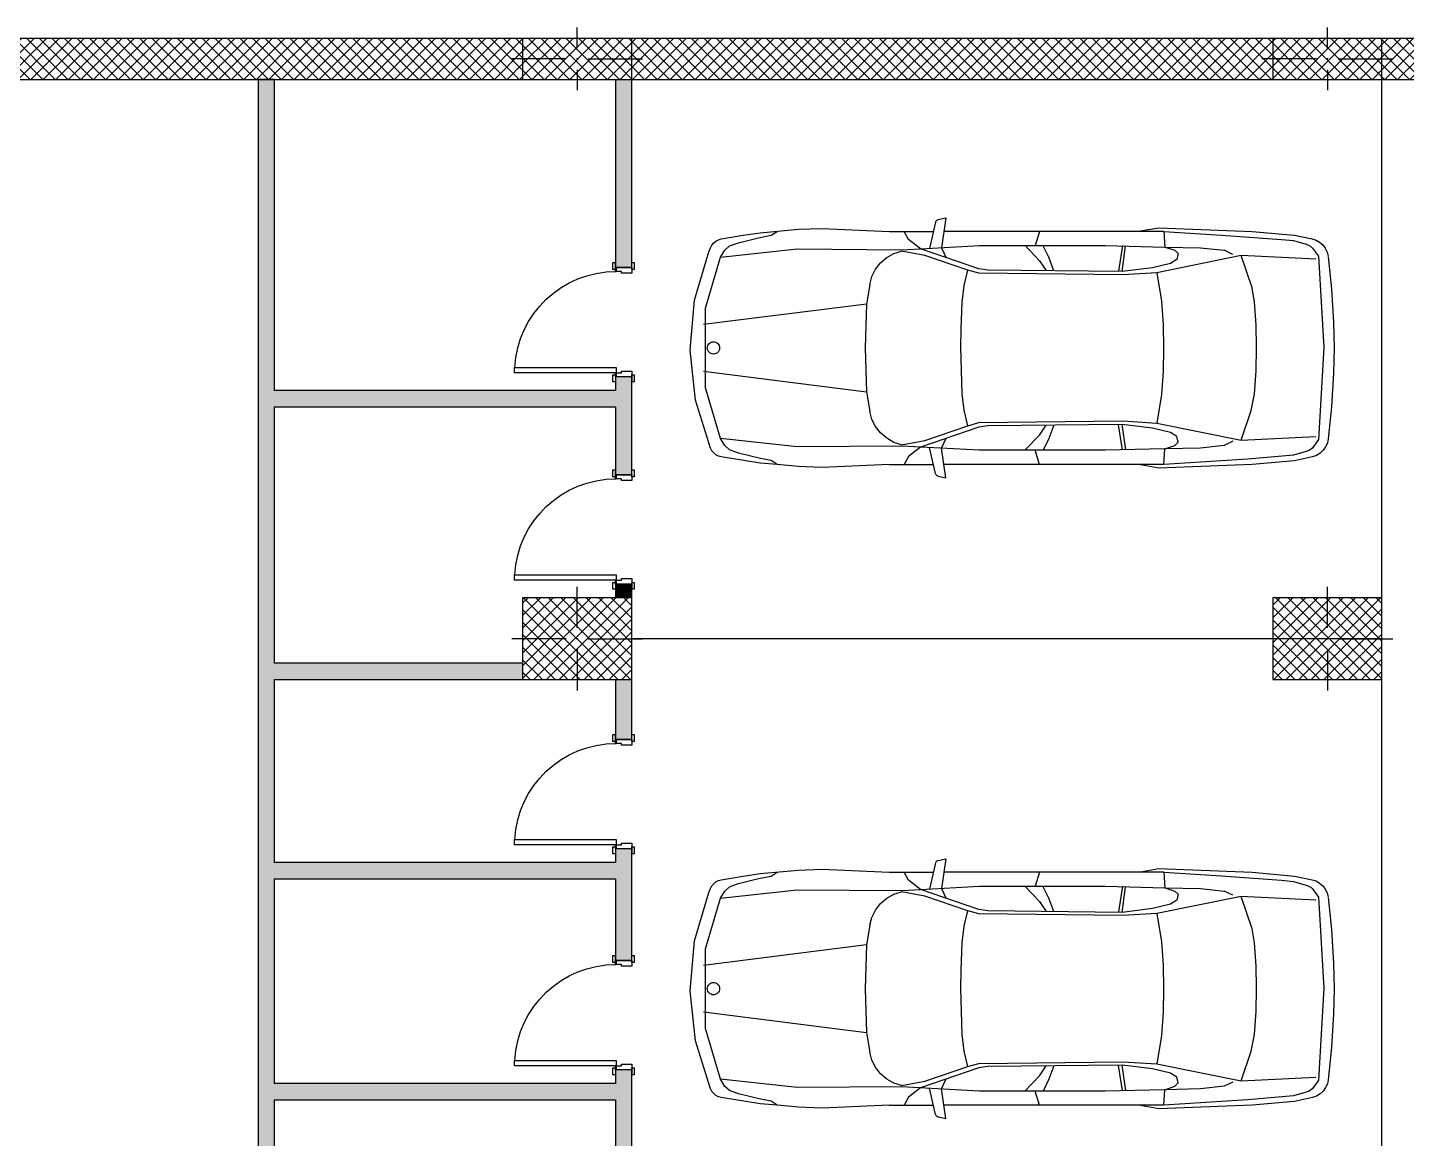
# Model space of a CAD drawing. Extents: x 613552 to 673048, y -929939 to -887889.
# Drawn here: x 641676 to 651785, y -904092 to -895949 of the extents above; entities that cross this region are included whole.
import ezdxf

# ---------------------------------------------------------------- set-up
doc = ezdxf.new("R2010")
doc.units = 0
for name, color, linetype in [('AAA_MOBILJE_PEN_NO__61', 251, 'CONTINUOUS'), ('ARCHICAD_DOORS_PEN_NO__61', 251, 'CONTINUOUS'), ('DRAWING___FIGURE_PEN_NO__9', 132, 'CONTINUOUS'), ('STRUCTURAL_-_BEARING', 7, 'CONTINUOUS'), ('STRUCTURAL_-_BEARING_PEN_0', 14, 'CONTINUOUS'), ('STRUCTURAL_-_BEARING_PEN_1', 251, 'CONTINUOUS'), ('STRUCTURAL_-_BEARING_PEN_2', 8, 'CONTINUOUS'), ('STRUCTURAL_-_BEARING_PEN_N', 7, 'CONTINUOUS')]:
    doc.layers.add(name, color=color, linetype=linetype)

# ---------------------------------------------------------------- blocks, each defined once
blk = doc.blocks.new('*X126')
at = {"layer": 'STRUCTURAL_-_BEARING_PEN_1', "color": 251, "linetype": 'CONTINUOUS'}
for p, q in [((572666, -896185), (572712, -896140)), ((572666, -896277), (572804, -896140)), ((572666, -896369), (572896, -896140)), ((572960, -896440), (572666, -896147)), ((572688, -896440), (572988, -896140)), ((573052, -896440), (572752, -896140)), ((572780, -896440), (573080, -896140)), ((573144, -896440), (572844, -896140)), ((572871, -896440), (573171, -896140)), ((573235, -896440), (572935, -896140)), ((572963, -896440), (573263, -896140)), ((573327, -896440), (573027, -896140)), ((573055, -896440), (573355, -896140)), ((573419, -896440), (573119, -896140)), ((573147, -896440), (573447, -896140)), ((573511, -896440), (573211, -896140)), ((573239, -896440), (573539, -896140)), ((573603, -896440), (573303, -896140)), ((573331, -896440), (573631, -896140)), ((573695, -896440), (573395, -896140)), ((573423, -896440), (573723, -896140)), ((573787, -896440), (573487, -896140)), ((573515, -896440), (573815, -896140)), ((573879, -896440), (573579, -896140)), ((573607, -896440), (573907, -896140)), ((573971, -896440), (573671, -896140)), ((573699, -896440), (573999, -896140)), ((574063, -896440), (573763, -896140)), ((573791, -896440), (574091, -896140)), ((574155, -896440), (573855, -896140)), ((573883, -896440), (574183, -896140)), ((574247, -896440), (573947, -896140)), ((573975, -896440), (574275, -896140)), ((574339, -896440), (574039, -896140)), ((574066, -896440), (574366, -896140)), ((574430, -896440), (574130, -896140)), ((574158, -896440), (574458, -896140)), ((574522, -896440), (574222, -896140)), ((574250, -896440), (574550, -896140)), ((574614, -896440), (574314, -896140)), ((574342, -896440), (574642, -896140)), ((574706, -896440), (574406, -896140)), ((574434, -896440), (574734, -896140)), ((574798, -896440), (574498, -896140)), ((574526, -896440), (574826, -896140)), ((574890, -896440), (574590, -896140)), ((574618, -896440), (574918, -896140)), ((574982, -896440), (574682, -896140)), ((574710, -896440), (575010, -896140)), ((575074, -896440), (574774, -896140)), ((574802, -896440), (575102, -896140)), ((575166, -896440), (574866, -896140)), ((574894, -896440), (575194, -896140)), ((575258, -896440), (574958, -896140)), ((574986, -896440), (575286, -896140)), ((575350, -896440), (575050, -896140)), ((575078, -896440), (575378, -896140)), ((575442, -896440), (575142, -896140)), ((575170, -896440), (575470, -896140)), ((575534, -896440), (575234, -896140)), ((575261, -896440), (575561, -896140)), ((575625, -896440), (575325, -896140)), ((575353, -896440), (575653, -896140)), ((575717, -896440), (575417, -896140)), ((575445, -896440), (575745, -896140)), ((575809, -896440), (575509, -896140)), ((575537, -896440), (575837, -896140)), ((575901, -896440), (575601, -896140)), ((575629, -896440), (575929, -896140)), ((575993, -896440), (575693, -896140)), ((575721, -896440), (576021, -896140)), ((576085, -896440), (575785, -896140)), ((575813, -896440), (576113, -896140)), ((576177, -896440), (575877, -896140)), ((575905, -896440), (576205, -896140)), ((576269, -896440), (575969, -896140)), ((575997, -896440), (576297, -896140)), ((576361, -896440), (576061, -896140)), ((576089, -896440), (576389, -896140)), ((576453, -896440), (576153, -896140)), ((576181, -896440), (576481, -896140)), ((576545, -896440), (576245, -896140)), ((576273, -896440), (576573, -896140)), ((576637, -896440), (576337, -896140)), ((576365, -896440), (576665, -896140)), ((576729, -896440), (576429, -896140)), ((576456, -896440), (576756, -896140)), ((576820, -896440), (576520, -896140)), ((576548, -896440), (576848, -896140)), ((576912, -896440), (576612, -896140)), ((576640, -896440), (576940, -896140)), ((577004, -896440), (576704, -896140)), ((576732, -896440), (577032, -896140)), ((577096, -896440), (576796, -896140)), ((576824, -896440), (577124, -896140)), ((577188, -896440), (576888, -896140)), ((576916, -896440), (577216, -896140)), ((577280, -896440), (576980, -896140)), ((577008, -896440), (577308, -896140)), ((577372, -896440), (577072, -896140)), ((577100, -896440), (577400, -896140)), ((577464, -896440), (577164, -896140)), ((577192, -896440), (577492, -896140)), ((577556, -896440), (577256, -896140)), ((577284, -896440), (577584, -896140)), ((577648, -896440), (577348, -896140)), ((577376, -896440), (577676, -896140)), ((577740, -896440), (577440, -896140)), ((577468, -896440), (577768, -896140)), ((577816, -896425), (577532, -896140)), ((577560, -896440), (577816, -896183)), ((577816, -896333), (577624, -896140)), ((577816, -896241), (577715, -896140)), ((577816, -896149), (577807, -896140)), ((572868, -896440), (572666, -896238)), ((577652, -896440), (577816, -896275)), ((572776, -896440), (572666, -896330)), ((577743, -896440), (577816, -896367)), ((572684, -896440), (572666, -896422))]:
    blk.add_line(p, q, dxfattribs=at)
blk = doc.blocks.new('*X127')
at = {"layer": 'STRUCTURAL_-_BEARING_PEN_1', "color": 251, "linetype": 'CONTINUOUS'}
for p, q in [((567166, -896170), (567196, -896140)), ((567166, -896262), (567288, -896140)), ((567166, -896354), (567380, -896140)), ((567444, -896440), (567166, -896162)), ((567172, -896440), (567472, -896140)), ((567536, -896440), (567236, -896140)), ((567264, -896440), (567564, -896140)), ((567628, -896440), (567328, -896140)), ((567356, -896440), (567656, -896140)), ((567720, -896440), (567420, -896140)), ((567448, -896440), (567748, -896140)), ((567812, -896440), (567512, -896140)), ((567540, -896440), (567840, -896140)), ((567904, -896440), (567604, -896140)), ((567632, -896440), (567932, -896140)), ((567996, -896440), (567696, -896140)), ((567724, -896440), (568024, -896140)), ((568088, -896440), (567788, -896140)), ((567816, -896440), (568116, -896140)), ((568180, -896440), (567880, -896140)), ((567908, -896440), (568208, -896140)), ((568272, -896440), (567972, -896140)), ((568000, -896440), (568300, -896140)), ((568363, -896440), (568063, -896140)), ((568091, -896440), (568391, -896140)), ((568455, -896440), (568155, -896140)), ((568183, -896440), (568483, -896140)), ((568547, -896440), (568247, -896140)), ((568275, -896440), (568575, -896140)), ((568639, -896440), (568339, -896140)), ((568367, -896440), (568667, -896140)), ((568731, -896440), (568431, -896140)), ((568459, -896440), (568759, -896140)), ((568823, -896440), (568523, -896140)), ((568551, -896440), (568851, -896140)), ((568915, -896440), (568615, -896140)), ((568643, -896440), (568943, -896140)), ((569007, -896440), (568707, -896140)), ((568735, -896440), (569035, -896140)), ((569099, -896440), (568799, -896140)), ((568827, -896440), (569127, -896140)), ((569191, -896440), (568891, -896140)), ((568919, -896440), (569219, -896140)), ((569283, -896440), (568983, -896140)), ((569011, -896440), (569311, -896140)), ((569375, -896440), (569075, -896140)), ((569103, -896440), (569403, -896140)), ((569467, -896440), (569167, -896140)), ((569195, -896440), (569495, -896140)), ((569558, -896440), (569258, -896140)), ((569286, -896440), (569586, -896140)), ((569650, -896440), (569350, -896140)), ((569378, -896440), (569678, -896140)), ((569742, -896440), (569442, -896140)), ((569470, -896440), (569770, -896140)), ((569834, -896440), (569534, -896140)), ((569562, -896440), (569862, -896140)), ((569926, -896440), (569626, -896140)), ((569654, -896440), (569954, -896140)), ((570018, -896440), (569718, -896140)), ((569746, -896440), (570046, -896140)), ((570110, -896440), (569810, -896140)), ((569838, -896440), (570138, -896140)), ((570202, -896440), (569902, -896140)), ((569930, -896440), (570230, -896140)), ((570294, -896440), (569994, -896140)), ((570022, -896440), (570322, -896140)), ((570386, -896440), (570086, -896140)), ((570114, -896440), (570414, -896140)), ((570478, -896440), (570178, -896140)), ((570206, -896440), (570506, -896140)), ((570570, -896440), (570270, -896140)), ((570298, -896440), (570598, -896140)), ((570662, -896440), (570362, -896140)), ((570390, -896440), (570690, -896140)), ((570754, -896440), (570454, -896140)), ((570481, -896440), (570781, -896140)), ((570845, -896440), (570545, -896140)), ((570573, -896440), (570873, -896140)), ((570937, -896440), (570637, -896140)), ((570665, -896440), (570965, -896140)), ((571029, -896440), (570729, -896140)), ((570757, -896440), (571057, -896140)), ((571121, -896440), (570821, -896140)), ((570849, -896440), (571149, -896140)), ((571213, -896440), (570913, -896140)), ((570941, -896440), (571241, -896140)), ((571305, -896440), (571005, -896140)), ((571033, -896440), (571333, -896140)), ((571397, -896440), (571097, -896140)), ((571125, -896440), (571425, -896140)), ((571489, -896440), (571189, -896140)), ((571217, -896440), (571517, -896140)), ((571581, -896440), (571281, -896140)), ((571309, -896440), (571609, -896140)), ((571673, -896440), (571373, -896140)), ((571401, -896440), (571701, -896140)), ((571765, -896440), (571465, -896140)), ((571493, -896440), (571793, -896140)), ((571857, -896440), (571557, -896140)), ((571585, -896440), (571866, -896158)), ((571866, -896358), (571649, -896140)), ((571866, -896266), (571740, -896140)), ((571866, -896174), (571832, -896140)), ((567352, -896440), (567166, -896254)), ((571676, -896440), (571866, -896250)), ((567260, -896440), (567166, -896346)), ((571768, -896440), (571866, -896342)), ((567168, -896440), (567166, -896438)), ((571860, -896440), (571866, -896434))]:
    blk.add_line(p, q, dxfattribs=at)
blk = doc.blocks.new('*X128')
at = {"layer": 'STRUCTURAL_-_BEARING_PEN_1', "color": 251, "linetype": 'CONTINUOUS'}
for p, q in [((562266, -896198), (562324, -896140)), ((562266, -896290), (562416, -896140)), ((562266, -896382), (562508, -896140)), ((562572, -896440), (562272, -896140)), ((562300, -896440), (562600, -896140)), ((562664, -896440), (562364, -896140)), ((562392, -896440), (562692, -896140)), ((562756, -896440), (562456, -896140)), ((562484, -896440), (562784, -896140)), ((562848, -896440), (562548, -896140)), ((562576, -896440), (562876, -896140)), ((562940, -896440), (562640, -896140)), ((562668, -896440), (562968, -896140)), ((563032, -896440), (562732, -896140)), ((562760, -896440), (563060, -896140)), ((563124, -896440), (562824, -896140)), ((562852, -896440), (563152, -896140)), ((563216, -896440), (562916, -896140)), ((562944, -896440), (563244, -896140)), ((563308, -896440), (563008, -896140)), ((563036, -896440), (563336, -896140)), ((563400, -896440), (563100, -896140)), ((563128, -896440), (563428, -896140)), ((563492, -896440), (563192, -896140)), ((563219, -896440), (563519, -896140)), ((563583, -896440), (563283, -896140)), ((563311, -896440), (563611, -896140)), ((563675, -896440), (563375, -896140)), ((563403, -896440), (563703, -896140)), ((563767, -896440), (563467, -896140)), ((563495, -896440), (563795, -896140)), ((563859, -896440), (563559, -896140)), ((563587, -896440), (563887, -896140)), ((563951, -896440), (563651, -896140)), ((563679, -896440), (563979, -896140)), ((564043, -896440), (563743, -896140)), ((563771, -896440), (564071, -896140)), ((564135, -896440), (563835, -896140)), ((563863, -896440), (564163, -896140)), ((564227, -896440), (563927, -896140)), ((563955, -896440), (564255, -896140)), ((564319, -896440), (564019, -896140)), ((564047, -896440), (564347, -896140)), ((564411, -896440), (564111, -896140)), ((564139, -896440), (564439, -896140)), ((564503, -896440), (564203, -896140)), ((564231, -896440), (564531, -896140)), ((564595, -896440), (564295, -896140)), ((564323, -896440), (564623, -896140)), ((564687, -896440), (564387, -896140)), ((564414, -896440), (564714, -896140)), ((564778, -896440), (564478, -896140)), ((564506, -896440), (564806, -896140)), ((564870, -896440), (564570, -896140)), ((564598, -896440), (564898, -896140)), ((564962, -896440), (564662, -896140)), ((564690, -896440), (564990, -896140)), ((565054, -896440), (564754, -896140)), ((564782, -896440), (565082, -896140)), ((565146, -896440), (564846, -896140)), ((564874, -896440), (565174, -896140)), ((565238, -896440), (564938, -896140)), ((564966, -896440), (565266, -896140)), ((565330, -896440), (565030, -896140)), ((565058, -896440), (565358, -896140)), ((565422, -896440), (565122, -896140)), ((565150, -896440), (565450, -896140)), ((565514, -896440), (565214, -896140)), ((565242, -896440), (565542, -896140)), ((565606, -896440), (565306, -896140)), ((565334, -896440), (565634, -896140)), ((565698, -896440), (565398, -896140)), ((565426, -896440), (565726, -896140)), ((565790, -896440), (565490, -896140)), ((565518, -896440), (565818, -896140)), ((565882, -896440), (565582, -896140)), ((565609, -896440), (565909, -896140)), ((565973, -896440), (565673, -896140)), ((565701, -896440), (566001, -896140)), ((566065, -896440), (565765, -896140)), ((565793, -896440), (566093, -896140)), ((566157, -896440), (565857, -896140)), ((565885, -896440), (566185, -896140)), ((566249, -896440), (565949, -896140)), ((565977, -896440), (566277, -896140)), ((566341, -896440), (566041, -896140)), ((566069, -896440), (566366, -896143)), ((566366, -896373), (566133, -896140)), ((566366, -896281), (566225, -896140)), ((566366, -896189), (566317, -896140)), ((562480, -896440), (562266, -896226)), ((566161, -896440), (566366, -896234)), ((562388, -896440), (562266, -896318)), ((566253, -896440), (566366, -896326)), ((562297, -896440), (562266, -896410)), ((566345, -896440), (566366, -896418))]:
    blk.add_line(p, q, dxfattribs=at)
blk = doc.blocks.new('WALL_12', base_point=(539566, -896140))
at = {"layer": 'STRUCTURAL_-_BEARING_PEN_N', "color": 7, "linetype": 'CONTINUOUS', "flags": 128}
for points in [[(584366, -896140), (539566, -896140)], [(539866, -896440), (584066, -896440)]]:
    blk.add_lwpolyline(points, dxfattribs=at)
at = {"layer": 'STRUCTURAL_-_BEARING_PEN_1', "color": 251, "linetype": 'CONTINUOUS'}
for name in ['*X128', '*X127', '*X126']:
    blk.add_blockref(name, (0, 0), dxfattribs=at)
blk = doc.blocks.new('*U143')
at = {"layer": 'STRUCTURAL_-_BEARING_PEN_2', "color": 8, "linetype": 'CONTINUOUS'}
for points in [[(567046, -897820), (567046, -896440), (567051, -897820)], [(567051, -897820), (567046, -896440), (567051, -896440)], [(567051, -897820), (567051, -896440), (567166, -897820)], [(567166, -897820), (567051, -896440), (567166, -896440)], [(567166, -897820), (567166, -896440), (567166, -897820)]]:
    blk.add_solid(points, dxfattribs=at)
blk = doc.blocks.new('*U144')
at = {"layer": 'STRUCTURAL_-_BEARING_PEN_2', "color": 8, "linetype": 'CONTINUOUS'}
for points in [[(567046, -899340), (567046, -898620), (567051, -899340)], [(567051, -899340), (567046, -898620), (567051, -898620)], [(567051, -899340), (567051, -898620), (567166, -899340)], [(567166, -899340), (567051, -898620), (567166, -898620)], [(567166, -899340), (567166, -898620), (567166, -898620)]]:
    blk.add_solid(points, dxfattribs=at)
blk = doc.blocks.new('*U145')
at = {"layer": 'STRUCTURAL_-_BEARING_PEN_2', "color": 8, "linetype": 'CONTINUOUS'}
for points in [[(567046, -900240), (567046, -900140), (567051, -900240)], [(567051, -900240), (567046, -900140), (567051, -900140)], [(567051, -900240), (567051, -900140), (567166, -900240)], [(567166, -900240), (567051, -900140), (567166, -900140)]]:
    blk.add_solid(points, dxfattribs=at)
blk = doc.blocks.new('*U146')
at = {"layer": 'STRUCTURAL_-_BEARING_PEN_2', "color": 8, "linetype": 'CONTINUOUS'}
for points in [[(567046, -901280), (567046, -900840), (567051, -901280)], [(567051, -901280), (567046, -900840), (567051, -900840)], [(567051, -901280), (567051, -900840), (567166, -901280)], [(567166, -901280), (567051, -900840), (567166, -900840)]]:
    blk.add_solid(points, dxfattribs=at)
blk = doc.blocks.new('*U147')
at = {"layer": 'STRUCTURAL_-_BEARING_PEN_2', "color": 8, "linetype": 'CONTINUOUS'}
for points in [[(567046, -902900), (567046, -902080), (567051, -902900)], [(567051, -902900), (567046, -902080), (567051, -902080)], [(567051, -902900), (567051, -902080), (567166, -902900)], [(567166, -902900), (567051, -902080), (567166, -902080)], [(567166, -902900), (567166, -902080), (567166, -902080)]]:
    blk.add_solid(points, dxfattribs=at)
blk = doc.blocks.new('*U148')
at = {"layer": 'STRUCTURAL_-_BEARING_PEN_2', "color": 8, "linetype": 'CONTINUOUS'}
for points in [[(567046, -904390), (567046, -903700), (567051, -904390)], [(567051, -904390), (567046, -903700), (567051, -903700)], [(567051, -904390), (567051, -903700), (567166, -904390)], [(567166, -904390), (567051, -903700), (567166, -903700)], [(567166, -904390), (567166, -903700), (567166, -904390)]]:
    blk.add_solid(points, dxfattribs=at)
blk = doc.blocks.new('*U149')
at = {"layer": 'STRUCTURAL_-_BEARING_PEN_2', "color": 8, "linetype": 'CONTINUOUS'}
for points in [[(567046, -905290), (567046, -905190), (567051, -905290)], [(567051, -905290), (567046, -905190), (567051, -905190)], [(567051, -905290), (567051, -905190), (567166, -905290)], [(567166, -905290), (567051, -905190), (567166, -905190)]]:
    blk.add_solid(points, dxfattribs=at)
blk = doc.blocks.new('D1_14')
at = {"layer": 'ARCHICAD_DOORS_PEN_NO__61', "color": 251, "linetype": 'CONTINUOUS'}
for p, q in [((372, 744), (332, 744)), ((332, 744), (332, 0)), ((372, 0), (372, 744)), ((-387, 24), (-437, 24)), ((-437, 24), (-437, 5)), ((-437, 5), (-387, 5)), ((-400, 5), (-437, 5)), ((-375, 5), (-400, 5)), ((-400, 5), (-400, 0)), ((-400, 0), (-400, 5)), ((-400, 0), (-375, 0)), ((-372, 0), (-400, 0)), ((-400, 0), (-400, -115)), ((-400, -115), (-400, 0)), ((-387, 5), (-387, 24)), ((-375, 0), (-375, 5)), ((-372, -40), (-372, 0)), ((332, 0), (372, 0)), ((400, 0), (372, 0)), ((372, 0), (372, -40)), ((400, 5), (375, 5)), ((375, 5), (375, 0)), ((375, 0), (400, 0)), ((437, 24), (387, 24)), ((387, 24), (387, 5)), ((387, 5), (437, 5)), ((400, 0), (400, 5)), ((400, 0), (400, 5)), ((400, 5), (437, 5)), ((400, -115), (400, 0)), ((400, -115), (400, 0)), ((437, 5), (437, 24)), ((-360, -40), (-372, -40)), ((-360, -115), (-360, -40)), ((372, -40), (360, -40)), ((360, -40), (360, -115)), ((-387, -115), (-437, -115)), ((-437, -115), (-437, -134)), ((-400, -115), (-437, -115)), ((-437, -134), (-387, -134)), ((-400, -115), (-360, -115)), ((-387, -134), (-387, -115)), ((360, -115), (400, -115)), ((437, -115), (387, -115)), ((387, -115), (387, -134)), ((387, -134), (437, -134)), ((400, -115), (437, -115)), ((437, -134), (437, -115))]:
    blk.add_line(p, q, dxfattribs=at)
blk.add_arc((372, 0), 744, 93.0819, 180, dxfattribs=at)
blk = doc.blocks.new('WALL_20', base_point=(567166, -905290))
at = {"layer": 'STRUCTURAL_-_BEARING_PEN_N', "color": 7, "linetype": 'CONTINUOUS'}
for p, q in [((567046, -897820), (567046, -897783)), ((567166, -897820), (567166, -897783)), ((567051, -897820), (567046, -897820)), ((567166, -897820), (567051, -897820)), ((567046, -898620), (567046, -898657)), ((567051, -898620), (567046, -898620)), ((567166, -898620), (567051, -898620)), ((567166, -898620), (567166, -898657)), ((567046, -899340), (567046, -899303)), ((567166, -899340), (567166, -899303)), ((567051, -899340), (567046, -899340)), ((567166, -899340), (567051, -899340)), ((567046, -900140), (567046, -900177)), ((567051, -900140), (567046, -900140)), ((567166, -900140), (567051, -900140)), ((567166, -900140), (567166, -900177)), ((567046, -901280), (567046, -901243)), ((567166, -901280), (567166, -901243)), ((567051, -901280), (567046, -901280)), ((567166, -901280), (567051, -901280)), ((567046, -902080), (567046, -902117)), ((567051, -902080), (567046, -902080)), ((567166, -902080), (567051, -902080)), ((567166, -902080), (567166, -902117)), ((567046, -902900), (567046, -902863)), ((567166, -902900), (567166, -902863)), ((567051, -902900), (567046, -902900)), ((567166, -902900), (567051, -902900)), ((567046, -903700), (567046, -903737)), ((567051, -903700), (567046, -903700)), ((567166, -903700), (567051, -903700)), ((567166, -903700), (567166, -903737)), ((567046, -904390), (567046, -904353)), ((567166, -904390), (567166, -904353)), ((567051, -904390), (567046, -904390)), ((567166, -904390), (567051, -904390)), ((567046, -905190), (567046, -905227)), ((567051, -905190), (567046, -905190)), ((567166, -905190), (567051, -905190)), ((567166, -905190), (567166, -905227))]:
    blk.add_line(p, q, dxfattribs=at)
at = {"layer": 'STRUCTURAL_-_BEARING_PEN_N', "color": 7, "linetype": 'CONTINUOUS', "flags": 128}
for points in [[(567046, -896440), (567046, -897820)], [(567166, -897820), (567166, -896440)], [(567046, -898620), (567046, -898720)], [(567166, -899340), (567166, -898620)], [(567046, -898840), (567046, -899340)], [(567046, -900140), (567046, -900240)], [(567166, -901280), (567166, -900140)], [(567046, -900840), (567046, -901280)], [(567046, -902080), (567046, -902180)], [(567166, -902900), (567166, -902080)], [(567046, -902300), (567046, -902900)], [(567046, -903700), (567046, -903800)], [(567166, -904390), (567166, -903700)], [(567046, -903920), (567046, -904390)], [(567046, -905190), (567046, -905290)], [(567166, -905290), (567166, -905190)]]:
    blk.add_lwpolyline(points, dxfattribs=at)
at = {"layer": 'ARCHICAD_DOORS_PEN_NO__61', "color": 251, "linetype": 'CONTINUOUS', "xscale": -1, "zscale": 1000, "rotation": 90}
for p in [(567051, -898220), (567051, -899740), (567051, -901680), (567051, -903300), (567051, -904790)]:
    blk.add_blockref('D1_14', p, dxfattribs=at)
at = {"layer": 'STRUCTURAL_-_BEARING_PEN_2', "color": 8, "linetype": 'CONTINUOUS'}
for name in ['*U143', '*U144', '*U145', '*U146', '*U147', '*U148', '*U149']:
    blk.add_blockref(name, (0, 0), dxfattribs=at)
blk = doc.blocks.new('*U151')
at = {"layer": 'STRUCTURAL_-_BEARING_PEN_2', "color": 8, "linetype": 'CONTINUOUS'}
for points in [[(564426, -905420), (564426, -896440), (564546, -905420)], [(564546, -905420), (564426, -896440), (564546, -896440)]]:
    blk.add_solid(points, dxfattribs=at)
blk = doc.blocks.new('WALL_22', base_point=(564546, -905540))
at = {"layer": 'STRUCTURAL_-_BEARING_PEN_N', "color": 7, "linetype": 'CONTINUOUS', "flags": 128}
for points in [[(564546, -896440), (564426, -896440)], [(564426, -896440), (564426, -905420)], [(564546, -898720), (564546, -896440)], [(564546, -900720), (564546, -898840)], [(564546, -902180), (564546, -900840)], [(564546, -903800), (564546, -902300)], [(564546, -905420), (564546, -903920)]]:
    blk.add_lwpolyline(points, dxfattribs=at)
at = {"layer": 'STRUCTURAL_-_BEARING_PEN_2', "color": 8, "linetype": 'CONTINUOUS'}
blk.add_blockref('*U151', (0, 0), dxfattribs=at)
blk = doc.blocks.new('*U152')
at = {"layer": 'STRUCTURAL_-_BEARING_PEN_2', "color": 8, "linetype": 'CONTINUOUS'}
for points in [[(564546, -903920), (564546, -903800), (567046, -903920)], [(567046, -903920), (564546, -903800), (567046, -903800)]]:
    blk.add_solid(points, dxfattribs=at)
blk = doc.blocks.new('WALL_23', base_point=(564546, -903920))
at = {"layer": 'STRUCTURAL_-_BEARING_PEN_N', "color": 7, "linetype": 'CONTINUOUS', "flags": 128}
for points in [[(567046, -903800), (564546, -903800)], [(564546, -903920), (567046, -903920)]]:
    blk.add_lwpolyline(points, dxfattribs=at)
at = {"layer": 'STRUCTURAL_-_BEARING_PEN_2', "color": 8, "linetype": 'CONTINUOUS'}
blk.add_blockref('*U152', (0, 0), dxfattribs=at)
blk = doc.blocks.new('*U153')
at = {"layer": 'STRUCTURAL_-_BEARING_PEN_2', "color": 8, "linetype": 'CONTINUOUS'}
for points in [[(564546, -902300), (564546, -902180), (567046, -902300)], [(567046, -902300), (564546, -902180), (567046, -902180)]]:
    blk.add_solid(points, dxfattribs=at)
blk = doc.blocks.new('WALL_24', base_point=(564546, -902300))
at = {"layer": 'STRUCTURAL_-_BEARING_PEN_N', "color": 7, "linetype": 'CONTINUOUS', "flags": 128}
for points in [[(567046, -902180), (564546, -902180)], [(564546, -902300), (567046, -902300)]]:
    blk.add_lwpolyline(points, dxfattribs=at)
at = {"layer": 'STRUCTURAL_-_BEARING_PEN_2', "color": 8, "linetype": 'CONTINUOUS'}
blk.add_blockref('*U153', (0, 0), dxfattribs=at)
blk = doc.blocks.new('*U154')
at = {"layer": 'STRUCTURAL_-_BEARING_PEN_2', "color": 8, "linetype": 'CONTINUOUS'}
for points in [[(564546, -900840), (564546, -900720), (566366, -900840)], [(566366, -900840), (564546, -900720), (566366, -900720)]]:
    blk.add_solid(points, dxfattribs=at)
blk = doc.blocks.new('WALL_25', base_point=(564546, -900840))
at = {"layer": 'STRUCTURAL_-_BEARING_PEN_N', "color": 7, "linetype": 'CONTINUOUS', "flags": 128}
for points in [[(566366, -900720), (564546, -900720)], [(564546, -900840), (567046, -900840)]]:
    blk.add_lwpolyline(points, dxfattribs=at)
at = {"layer": 'STRUCTURAL_-_BEARING_PEN_2', "color": 8, "linetype": 'CONTINUOUS'}
blk.add_blockref('*U154', (0, 0), dxfattribs=at)
blk = doc.blocks.new('*U155')
at = {"layer": 'STRUCTURAL_-_BEARING_PEN_2', "color": 8, "linetype": 'CONTINUOUS'}
for points in [[(564546, -898840), (564546, -898720), (567046, -898840)], [(567046, -898840), (564546, -898720), (567046, -898720)]]:
    blk.add_solid(points, dxfattribs=at)
blk = doc.blocks.new('WALL_26', base_point=(564546, -898840))
at = {"layer": 'STRUCTURAL_-_BEARING_PEN_N', "color": 7, "linetype": 'CONTINUOUS', "flags": 128}
for points in [[(567046, -898720), (564546, -898720)], [(564546, -898840), (567046, -898840)]]:
    blk.add_lwpolyline(points, dxfattribs=at)
at = {"layer": 'STRUCTURAL_-_BEARING_PEN_2', "color": 8, "linetype": 'CONTINUOUS'}
blk.add_blockref('*U155', (0, 0), dxfattribs=at)
blk = doc.blocks.new('*X163')
at = {"layer": 'STRUCTURAL_-_BEARING', "color": 18, "linetype": 'CONTINUOUS'}
for p, q in [((566366, -896143), (566369, -896140)), ((566366, -896234), (566461, -896140)), ((566366, -896326), (566553, -896140)), ((566366, -896418), (566645, -896140)), ((566617, -896440), (566366, -896189)), ((566709, -896440), (566409, -896140)), ((566437, -896440), (566737, -896140)), ((566801, -896440), (566501, -896140)), ((566529, -896440), (566829, -896140)), ((566893, -896440), (566593, -896140)), ((566621, -896440), (566921, -896140)), ((566985, -896440), (566685, -896140)), ((566713, -896440), (567013, -896140)), ((567077, -896440), (566777, -896140)), ((566804, -896440), (567104, -896140)), ((567166, -896438), (566868, -896140)), ((566896, -896440), (567166, -896170)), ((567166, -896346), (566960, -896140)), ((567166, -896254), (567052, -896140)), ((567166, -896162), (567144, -896140)), ((566525, -896440), (566366, -896281)), ((566988, -896440), (567166, -896262)), ((566433, -896440), (566366, -896373)), ((567080, -896440), (567166, -896354))]:
    blk.add_line(p, q, dxfattribs=at)
blk = doc.blocks.new('COLUMN_3', base_point=(566766, -896290))
at = {"layer": 'STRUCTURAL_-_BEARING_PEN_0', "color": 14, "linetype": 'CONTINUOUS', "flags": 128}
blk.add_lwpolyline([(566366, -896440), (567166, -896440), (567166, -896140), (566366, -896140)], close=True, dxfattribs=at)
at = {"layer": 'STRUCTURAL_-_BEARING_PEN_N', "color": 7, "linetype": 'CONTINUOUS'}
for p, q in [((566766, -896210), (566766, -896060)), ((566686, -896290), (566286, -896290)), ((566846, -896290), (567246, -896290)), ((566766, -896370), (566766, -896520))]:
    blk.add_line(p, q, dxfattribs=at)
blk.add_point((566766, -896290), dxfattribs=at)
at = {"layer": 'STRUCTURAL_-_BEARING', "color": 18, "linetype": 'CONTINUOUS'}
blk.add_blockref('*X163', (0, 0), dxfattribs=at)
blk = doc.blocks.new('*X165')
at = {"layer": 'STRUCTURAL_-_BEARING', "color": 18, "linetype": 'CONTINUOUS'}
for p, q in [((571866, -896158), (571885, -896140)), ((571866, -896250), (571976, -896140)), ((571866, -896342), (572068, -896140)), ((571866, -896434), (572160, -896140)), ((572132, -896440), (571866, -896174)), ((572224, -896440), (571924, -896140)), ((571952, -896440), (572252, -896140)), ((572316, -896440), (572016, -896140)), ((572044, -896440), (572344, -896140)), ((572408, -896440), (572108, -896140)), ((572136, -896440), (572436, -896140)), ((572500, -896440), (572200, -896140)), ((572228, -896440), (572528, -896140)), ((572592, -896440), (572292, -896140)), ((572320, -896440), (572620, -896140)), ((572666, -896422), (572384, -896140)), ((572412, -896440), (572666, -896185)), ((572666, -896330), (572476, -896140)), ((572666, -896238), (572568, -896140)), ((572666, -896147), (572660, -896140)), ((572040, -896440), (571866, -896266)), ((572504, -896440), (572666, -896277)), ((571949, -896440), (571866, -896358)), ((572596, -896440), (572666, -896369))]:
    blk.add_line(p, q, dxfattribs=at)
blk = doc.blocks.new('COLUMN_5', base_point=(572266, -896290))
at = {"layer": 'STRUCTURAL_-_BEARING_PEN_0', "color": 14, "linetype": 'CONTINUOUS', "flags": 128}
blk.add_lwpolyline([(571866, -896440), (572666, -896440), (572666, -896140), (571866, -896140)], close=True, dxfattribs=at)
at = {"layer": 'STRUCTURAL_-_BEARING_PEN_N', "color": 7, "linetype": 'CONTINUOUS'}
for p, q in [((572266, -896210), (572266, -896060)), ((572186, -896290), (571786, -896290)), ((572346, -896290), (572746, -896290)), ((572266, -896370), (572266, -896520))]:
    blk.add_line(p, q, dxfattribs=at)
blk.add_point((572266, -896290), dxfattribs=at)
at = {"layer": 'STRUCTURAL_-_BEARING', "color": 18, "linetype": 'CONTINUOUS'}
blk.add_blockref('*X165', (0, 0), dxfattribs=at)
blk = doc.blocks.new('*X212')
at = {"layer": 'STRUCTURAL_-_BEARING', "color": 18, "linetype": 'CONTINUOUS'}
for p, q in [((571866, -900295), (571921, -900240)), ((571866, -900386), (572013, -900240)), ((571866, -900478), (572105, -900240)), ((571866, -900570), (572197, -900240)), ((571866, -900662), (572289, -900240)), ((571866, -900754), (572381, -900240)), ((572396, -900840), (571866, -900310)), ((571873, -900840), (572473, -900240)), ((572488, -900840), (571888, -900240)), ((571965, -900840), (572565, -900240)), ((572580, -900840), (571980, -900240)), ((572056, -900840), (572656, -900240)), ((572666, -900835), (572072, -900240)), ((572148, -900840), (572666, -900322)), ((572666, -900743), (572163, -900240)), ((572666, -900651), (572255, -900240)), ((572666, -900559), (572347, -900240)), ((572666, -900467), (572439, -900240)), ((572666, -900375), (572531, -900240)), ((572666, -900283), (572623, -900240)), ((572304, -900840), (571866, -900402)), ((572240, -900840), (572666, -900414)), ((572212, -900840), (571866, -900494)), ((572332, -900840), (572666, -900506)), ((572120, -900840), (571866, -900586)), ((572424, -900840), (572666, -900598)), ((572028, -900840), (571866, -900678)), ((572516, -900840), (572666, -900690)), ((571936, -900840), (571866, -900770)), ((572608, -900840), (572666, -900781))]:
    blk.add_line(p, q, dxfattribs=at)
blk = doc.blocks.new('COLUMN_43', base_point=(572266, -900540))
at = {"layer": 'STRUCTURAL_-_BEARING_PEN_0', "color": 14, "linetype": 'CONTINUOUS', "flags": 128}
blk.add_lwpolyline([(571866, -900840), (572666, -900840), (572666, -900240), (571866, -900240)], close=True, dxfattribs=at)
at = {"layer": 'STRUCTURAL_-_BEARING_PEN_N', "color": 7, "linetype": 'CONTINUOUS'}
for p, q in [((572266, -900460), (572266, -900160)), ((572186, -900540), (571786, -900540)), ((572266, -900620), (572266, -900920)), ((572346, -900540), (572746, -900540))]:
    blk.add_line(p, q, dxfattribs=at)
blk.add_point((572266, -900540), dxfattribs=at)
at = {"layer": 'STRUCTURAL_-_BEARING', "color": 18, "linetype": 'CONTINUOUS'}
blk.add_blockref('*X212', (0, 0), dxfattribs=at)
blk = doc.blocks.new('*X218')
at = {"layer": 'STRUCTURAL_-_BEARING', "color": 18, "linetype": 'CONTINUOUS'}
for p, q in [((566366, -900279), (566406, -900240)), ((566366, -900371), (566498, -900240)), ((566366, -900463), (566590, -900240)), ((566366, -900555), (566681, -900240)), ((566366, -900647), (566773, -900240)), ((566366, -900739), (566865, -900240)), ((566366, -900831), (566957, -900240)), ((566880, -900840), (566366, -900326)), ((566972, -900840), (566372, -900240)), ((566449, -900840), (567049, -900240)), ((567064, -900840), (566464, -900240)), ((566541, -900840), (567141, -900240)), ((567156, -900840), (566556, -900240)), ((566633, -900840), (567166, -900306)), ((567166, -900758), (566648, -900240)), ((567166, -900666), (566740, -900240)), ((567166, -900574), (566832, -900240)), ((567166, -900482), (566924, -900240)), ((567166, -900390), (567016, -900240)), ((567166, -900299), (567108, -900240)), ((566788, -900840), (566366, -900418)), ((566725, -900840), (567166, -900398)), ((566697, -900840), (566366, -900510)), ((566817, -900840), (567166, -900490)), ((566605, -900840), (566366, -900602)), ((566909, -900840), (567166, -900582)), ((566513, -900840), (566366, -900694)), ((567001, -900840), (567166, -900674)), ((566421, -900840), (566366, -900785)), ((567093, -900840), (567166, -900766))]:
    blk.add_line(p, q, dxfattribs=at)
blk = doc.blocks.new('COLUMN_49', base_point=(566766, -900540))
at = {"layer": 'STRUCTURAL_-_BEARING_PEN_0', "color": 14, "linetype": 'CONTINUOUS', "flags": 128}
blk.add_lwpolyline([(566366, -900840), (567166, -900840), (567166, -900240), (566366, -900240)], close=True, dxfattribs=at)
at = {"layer": 'STRUCTURAL_-_BEARING_PEN_N', "color": 7, "linetype": 'CONTINUOUS'}
for p, q in [((566766, -900460), (566766, -900160)), ((566686, -900540), (566286, -900540)), ((566766, -900620), (566766, -900920)), ((566846, -900540), (567246, -900540))]:
    blk.add_line(p, q, dxfattribs=at)
blk.add_point((566766, -900540), dxfattribs=at)
at = {"layer": 'STRUCTURAL_-_BEARING', "color": 18, "linetype": 'CONTINUOUS'}
blk.add_blockref('*X218', (0, 0), dxfattribs=at)

msp = doc.modelspace()

# ---------------------------------------------------------------- linework, layer by layer
at = {"layer": 'AAA_MOBILJE_PEN_NO__61', "color": 251, "linetype": 'CONTINUOUS'}
for p, q in [((648333, -897376), (648288, -897568)), ((648352, -897357), (648409, -897345)), ((648409, -897345), (648377, -897563)), ((646761, -897499), (646921, -897472)), ((646887, -897527), (647034, -897491)), ((646921, -897472), (647047, -897453)), ((647034, -897491), (647128, -897472)), ((647047, -897453), (647327, -897428)), ((647128, -897472), (647172, -897443)), ((647327, -897428), (647499, -897422)), ((647499, -897422), (647996, -897444)), ((647996, -897444), (648317, -897444)), ((648134, -897502), (648102, -897444)), ((648223, -897571), (648134, -897502)), ((650006, -897444), (648395, -897444)), ((649095, -897444), (649063, -897547)), ((649835, -897440), (649969, -897416)), ((649969, -897416), (650653, -897444)), ((650006, -897444), (650013, -897558)), ((650006, -897444), (650430, -897471)), ((650430, -897471), (650869, -897502)), ((650653, -897444), (650964, -897472)), ((650869, -897502), (650958, -897511)), ((650964, -897472), (651093, -897499)), ((646671, -897593), (646683, -897563)), ((646757, -897633), (647318, -897572)), ((646757, -897633), (646788, -897582)), ((646788, -897582), (646821, -897550)), ((646821, -897550), (646887, -897527)), ((647318, -897572), (648083, -897578)), ((648083, -897578), (648223, -897571)), ((648253, -897620), (648084, -897588)), ((648223, -897571), (648654, -897547)), ((648649, -897717), (648223, -897571)), ((648377, -897563), (648411, -897636)), ((648654, -897547), (649577, -897547)), ((648986, -897545), (649095, -897659)), ((649163, -897633), (649120, -897545)), ((649577, -897547), (650013, -897558)), ((649702, -897547), (649675, -897734)), ((649700, -897738), (649726, -897550)), ((650013, -897558), (650274, -897563)), ((650013, -897558), (650086, -897582)), ((650086, -897582), (650112, -897606)), ((650112, -897606), (650102, -897649)), ((650274, -897563), (650449, -897582)), ((650512, -897613), (650449, -897582)), ((650958, -897511), (651051, -897538)), ((651097, -897566), (651140, -897626)), ((646646, -898006), (646757, -897633)), ((648568, -897727), (648253, -897620)), ((649095, -897659), (649143, -897731)), ((649199, -897732), (649163, -897633)), ((650054, -897678), (649923, -897710)), ((650574, -897621), (649956, -897746)), ((650102, -897649), (650054, -897678)), ((651121, -897648), (650574, -897621)), ((650654, -897858), (650574, -897621)), ((651140, -897626), (651179, -898295)), ((651211, -897630), (651236, -897865)), ((648542, -897840), (648568, -897727)), ((648650, -897750), (648568, -897727)), ((648717, -897727), (648649, -897717)), ((649705, -897762), (648650, -897750)), ((649700, -897738), (648717, -897727)), ((649923, -897710), (649700, -897738)), ((649956, -897746), (649705, -897762)), ((649956, -897746), (649989, -897955)), ((647851, -897832), (647826, -897976)), ((648528, -897961), (648542, -897840)), ((650670, -897962), (650654, -897858)), ((651236, -897865), (651251, -898112)), ((647826, -897976), (646632, -898127)), ((646646, -898589), (646646, -898006)), ((647826, -897976), (647816, -898298)), ((648521, -898161), (648528, -897961)), ((649989, -897955), (650001, -898126)), ((650683, -898129), (650670, -897962)), ((651251, -898112), (651255, -898298)), ((648517, -898293), (648521, -898161)), ((650001, -898126), (650003, -898301)), ((650686, -898294), (650683, -898129)), ((646533, -898298), (646533, -898298)), ((647816, -898298), (647826, -898619)), ((648528, -898634), (648517, -898293)), ((650003, -898301), (650001, -898469)), ((650683, -898466), (650686, -898294)), ((651179, -898295), (651140, -898969)), ((651255, -898298), (651251, -898483)), ((646632, -898468), (647826, -898619)), ((650001, -898469), (649989, -898640)), ((650670, -898633), (650683, -898466)), ((651251, -898483), (651236, -898730)), ((646757, -898962), (646646, -898589)), ((647826, -898619), (647850, -898763)), ((648542, -898755), (648528, -898634)), ((649989, -898640), (649956, -898849)), ((650647, -898756), (650670, -898633)), ((648568, -898868), (648542, -898755)), ((650574, -898974), (650647, -898756)), ((651236, -898730), (651211, -898965)), ((648649, -898878), (648223, -899024)), ((648253, -898975), (648568, -898868)), ((648568, -898868), (648650, -898845)), ((648717, -898868), (648649, -898878)), ((648650, -898845), (649705, -898833)), ((649700, -898858), (648717, -898868)), ((649095, -898936), (649143, -898864)), ((649199, -898863), (649163, -898962)), ((649702, -899045), (649675, -898861)), ((649698, -898858), (649726, -899045)), ((649923, -898885), (649700, -898858)), ((649705, -898833), (649956, -898849)), ((650054, -898917), (649923, -898885)), ((649956, -898849), (650574, -898974)), ((650102, -898946), (650054, -898917)), ((647318, -899023), (646757, -898962)), ((646788, -899014), (646757, -898962)), ((646821, -899045), (646788, -899014)), ((648083, -899017), (647318, -899023)), ((648654, -899048), (648083, -899017)), ((648084, -899007), (648253, -898975)), ((648377, -899032), (648411, -898959)), ((648987, -899048), (649095, -898936)), ((649163, -898962), (649121, -899048)), ((650013, -899038), (650086, -899013)), ((650086, -899013), (650112, -898989)), ((650112, -898989), (650102, -898946)), ((650449, -899013), (650274, -899032)), ((650512, -898982), (650449, -899013)), ((650574, -898974), (651121, -898947)), ((651140, -898969), (651101, -899025)), ((647047, -899142), (646761, -899096)), ((646887, -899068), (646821, -899045)), ((647049, -899108), (646887, -899068)), ((647128, -899123), (647049, -899108)), ((648134, -899093), (648102, -899151)), ((648223, -899024), (648134, -899093)), ((648333, -899219), (648289, -899028)), ((648409, -899250), (648377, -899032)), ((649577, -899048), (648654, -899048)), ((649095, -899152), (649063, -899048)), ((650013, -899038), (649577, -899048)), ((650006, -899151), (650013, -899038)), ((650622, -899113), (650006, -899151)), ((650274, -899032), (650013, -899038)), ((650958, -899084), (650622, -899113)), ((651051, -899057), (650958, -899084)), ((651097, -899095), (650964, -899124)), ((647172, -899152), (647047, -899142)), ((647172, -899152), (647128, -899123)), ((647327, -899167), (647172, -899152)), ((647499, -899173), (647327, -899167)), ((647996, -899151), (647499, -899173)), ((647996, -899151), (648317, -899151)), ((650006, -899151), (648395, -899151)), ((649969, -899179), (649835, -899155)), ((650653, -899151), (649969, -899179)), ((650964, -899124), (650653, -899151)), ((648352, -899238), (648409, -899250)), ((648352, -902054), (648409, -902042)), ((648409, -902042), (648377, -902260)), ((646921, -902169), (647047, -902150)), ((647047, -902150), (647327, -902125)), ((647128, -902169), (647172, -902140)), ((647327, -902125), (647499, -902119)), ((647499, -902119), (647996, -902141)), ((647996, -902141), (648317, -902141)), ((648134, -902199), (648102, -902141)), ((648333, -902073), (648288, -902265)), ((650006, -902141), (648395, -902141)), ((649095, -902141), (649063, -902244)), ((649835, -902137), (649969, -902113)), ((649969, -902113), (650653, -902141)), ((650006, -902141), (650013, -902255)), ((650006, -902141), (650430, -902168)), ((650653, -902141), (650964, -902169)), ((646761, -902196), (646921, -902169)), ((646788, -902279), (646821, -902247)), ((646821, -902247), (646887, -902224)), ((646887, -902224), (647034, -902188)), ((647034, -902188), (647128, -902169)), ((648223, -902268), (648134, -902199)), ((648223, -902268), (648654, -902244)), ((648654, -902244), (649577, -902244)), ((648986, -902242), (649095, -902356)), ((649163, -902330), (649120, -902242)), ((649577, -902244), (650013, -902255)), ((649702, -902244), (649675, -902431)), ((649700, -902435), (649726, -902247)), ((650013, -902255), (650274, -902260)), ((650013, -902255), (650086, -902279)), ((650430, -902168), (650869, -902199)), ((650869, -902199), (650958, -902208)), ((650958, -902208), (651051, -902235)), ((650964, -902169), (651093, -902196)), ((646646, -902703), (646757, -902330)), ((646671, -902290), (646683, -902260)), ((646757, -902330), (647318, -902269)), ((646757, -902330), (646788, -902279)), ((647318, -902269), (648083, -902275)), ((648083, -902275), (648223, -902268)), ((648253, -902317), (648084, -902285)), ((648649, -902414), (648223, -902268)), ((648568, -902424), (648253, -902317)), ((648377, -902260), (648411, -902333)), ((649095, -902356), (649143, -902428)), ((649199, -902429), (649163, -902330)), ((650574, -902318), (649956, -902443)), ((650102, -902346), (650054, -902375)), ((650086, -902279), (650112, -902303)), ((650112, -902303), (650102, -902346)), ((650274, -902260), (650449, -902279)), ((650512, -902310), (650449, -902279)), ((651121, -902345), (650574, -902318)), ((650654, -902555), (650574, -902318)), ((651097, -902263), (651140, -902323)), ((651140, -902323), (651179, -902992)), ((651211, -902327), (651236, -902562)), ((648542, -902537), (648568, -902424)), ((648650, -902447), (648568, -902424)), ((648717, -902424), (648649, -902414)), ((649705, -902459), (648650, -902447)), ((649700, -902435), (648717, -902424)), ((649923, -902407), (649700, -902435)), ((649956, -902443), (649705, -902459)), ((650054, -902375), (649923, -902407)), ((649956, -902443), (649989, -902652)), ((647851, -902529), (647826, -902673)), ((648528, -902658), (648542, -902537)), ((650670, -902659), (650654, -902555)), ((648521, -902858), (648528, -902658)), ((649989, -902652), (650001, -902823)), ((650683, -902826), (650670, -902659)), ((651236, -902562), (651251, -902809)), ((647826, -902673), (646632, -902824)), ((646646, -903286), (646646, -902703)), ((647826, -902673), (647816, -902995)), ((648517, -902990), (648521, -902858)), ((650001, -902823), (650003, -902998)), ((650686, -902991), (650683, -902826)), ((651251, -902809), (651255, -902995)), ((646533, -902995), (646533, -902995)), ((647816, -902995), (647826, -903316)), ((648528, -903331), (648517, -902990)), ((650003, -902998), (650001, -903166)), ((650683, -903163), (650686, -902991)), ((651179, -902992), (651140, -903666)), ((651255, -902995), (651251, -903180)), ((646632, -903165), (647826, -903316)), ((650001, -903166), (649989, -903337)), ((650670, -903330), (650683, -903163)), ((651251, -903180), (651236, -903427)), ((646757, -903659), (646646, -903286)), ((647826, -903316), (647850, -903460)), ((648542, -903452), (648528, -903331)), ((649989, -903337), (649956, -903546)), ((650647, -903453), (650670, -903330)), ((648568, -903565), (648542, -903452)), ((650574, -903671), (650647, -903453)), ((651236, -903427), (651211, -903662)), ((648253, -903672), (648568, -903565)), ((648568, -903565), (648650, -903542)), ((648717, -903565), (648649, -903575)), ((648650, -903542), (649705, -903530)), ((649700, -903555), (648717, -903565)), ((649095, -903633), (649143, -903561)), ((649199, -903560), (649163, -903659)), ((649702, -903742), (649675, -903558)), ((649698, -903555), (649726, -903742)), ((649923, -903582), (649700, -903555)), ((649705, -903530), (649956, -903546)), ((649956, -903546), (650574, -903671)), ((647318, -903720), (646757, -903659)), ((646788, -903711), (646757, -903659)), ((648084, -903704), (648253, -903672)), ((648649, -903575), (648223, -903721)), ((648377, -903729), (648411, -903656)), ((648987, -903745), (649095, -903633)), ((649163, -903659), (649121, -903745)), ((650054, -903614), (649923, -903582)), ((650102, -903643), (650054, -903614)), ((650112, -903686), (650102, -903643)), ((650574, -903671), (651121, -903644)), ((651140, -903666), (651101, -903722)), ((646821, -903742), (646788, -903711)), ((646887, -903765), (646821, -903742)), ((647049, -903805), (646887, -903765)), ((648083, -903714), (647318, -903720)), ((648654, -903745), (648083, -903714)), ((648223, -903721), (648134, -903790)), ((648333, -903916), (648289, -903725)), ((648409, -903947), (648377, -903729)), ((649577, -903745), (648654, -903745)), ((649095, -903849), (649063, -903745)), ((650013, -903735), (649577, -903745)), ((650006, -903848), (650013, -903735)), ((650013, -903735), (650086, -903710)), ((650274, -903729), (650013, -903735)), ((650086, -903710), (650112, -903686)), ((650449, -903710), (650274, -903729)), ((650512, -903679), (650449, -903710)), ((651051, -903754), (650958, -903781)), ((647047, -903839), (646761, -903793)), ((647172, -903849), (647047, -903839)), ((647128, -903820), (647049, -903805)), ((647172, -903849), (647128, -903820)), ((647327, -903864), (647172, -903849)), ((647499, -903870), (647327, -903864)), ((647996, -903848), (647499, -903870)), ((647996, -903848), (648317, -903848)), ((648134, -903790), (648102, -903848)), ((650006, -903848), (648395, -903848)), ((649969, -903876), (649835, -903852)), ((650653, -903848), (649969, -903876)), ((650622, -903810), (650006, -903848)), ((650958, -903781), (650622, -903810)), ((650964, -903821), (650653, -903848)), ((651097, -903792), (650964, -903821)), ((648352, -903935), (648409, -903947))]:
    msp.add_line(p, q, dxfattribs=at)
for points in [[(648333, -897376), (648335, -897372), (648337, -897367), (648340, -897364), (648344, -897361), (648348, -897359), (648352, -897357)], [(646683, -897563), (646693, -897544), (646706, -897528), (646722, -897514), (646740, -897504), (646761, -897499)], [(651093, -897499), (651122, -897508), (651148, -897523), (651171, -897543), (651190, -897567), (651203, -897595), (651210, -897624)], [(646683, -899032), (646573, -898680), (646533, -898314), (646566, -897947), (646671, -897593)], [(647851, -897832), (647866, -897775), (647893, -897721), (647930, -897674), (647975, -897635), (648027, -897606), (648084, -897588)], [(651051, -897538), (651068, -897545), (651084, -897554), (651097, -897566)], [(648084, -899008), (648027, -898990), (647975, -898960), (647929, -898921), (647893, -898874), (647866, -898821), (647850, -898763)], [(651106, -899018), (651091, -899035), (651072, -899049), (651051, -899057)], [(651211, -898965), (651205, -898995), (651192, -899023), (651175, -899048), (651152, -899069), (651126, -899085), (651097, -899095)], [(646761, -899096), (646740, -899091), (646722, -899081), (646706, -899067), (646693, -899051), (646683, -899032)], [(648352, -899238), (648348, -899236), (648344, -899234), (648340, -899231), (648337, -899228), (648335, -899223), (648333, -899219)], [(648333, -902073), (648335, -902069), (648337, -902064), (648340, -902061), (648344, -902058), (648348, -902056), (648352, -902054)], [(646683, -902260), (646693, -902241), (646706, -902225), (646722, -902211), (646740, -902201), (646761, -902196)], [(651051, -902235), (651068, -902242), (651084, -902251), (651097, -902263)], [(651093, -902196), (651122, -902205), (651148, -902220), (651171, -902240), (651190, -902264), (651203, -902292), (651210, -902321)], [(646683, -903729), (646573, -903377), (646533, -903011), (646566, -902644), (646671, -902290)], [(647851, -902529), (647866, -902472), (647893, -902418), (647930, -902371), (647975, -902332), (648027, -902303), (648084, -902285)], [(648084, -903705), (648027, -903687), (647975, -903657), (647929, -903618), (647893, -903571), (647866, -903518), (647850, -903460)], [(651211, -903662), (651205, -903692), (651192, -903720), (651175, -903745), (651152, -903766), (651126, -903782), (651097, -903792)], [(646761, -903793), (646740, -903788), (646722, -903778), (646706, -903764), (646693, -903748), (646683, -903729)], [(651106, -903715), (651091, -903732), (651072, -903746), (651051, -903754)], [(648352, -903935), (648348, -903933), (648344, -903931), (648340, -903928), (648337, -903925), (648335, -903920), (648333, -903916)]]:
    msp.add_lwpolyline(points, dxfattribs=at)
for points in [[(646659, -898298), (646660, -898289), (646663, -898280), (646667, -898273), (646672, -898266), (646679, -898260), (646687, -898256), (646695, -898253), (646704, -898253), (646713, -898253), (646721, -898256), (646729, -898260), (646736, -898266), (646742, -898273), (646746, -898280), (646748, -898289), (646749, -898298), (646748, -898306), (646746, -898315), (646742, -898323), (646736, -898329), (646729, -898335), (646721, -898339), (646713, -898342), (646704, -898343), (646695, -898342), (646687, -898339), (646679, -898335), (646672, -898329), (646667, -898323), (646663, -898315), (646660, -898306)], [(646659, -902995), (646660, -902986), (646663, -902977), (646667, -902970), (646672, -902963), (646679, -902957), (646687, -902953), (646695, -902950), (646704, -902950), (646713, -902950), (646721, -902953), (646729, -902957), (646736, -902963), (646742, -902970), (646746, -902977), (646748, -902986), (646749, -902995), (646748, -903003), (646746, -903012), (646742, -903020), (646736, -903026), (646729, -903032), (646721, -903036), (646713, -903039), (646704, -903040), (646695, -903039), (646687, -903036), (646679, -903032), (646672, -903026), (646667, -903020), (646663, -903012), (646660, -903003)]]:
    msp.add_lwpolyline(points, close=True, dxfattribs=at)
at = {"layer": 'DRAWING___FIGURE_PEN_NO__9', "color": 132, "linetype": 'CONTINUOUS'}
for p, q in [((651605, -910429), (651605, -896329)), ((651605, -900429), (646105, -900429))]:
    msp.add_line(p, q, dxfattribs=at)

# ---------------------------------------------------------------- block references
at = {"layer": 'STRUCTURAL_-_BEARING', "color": 14}
for name, p in [('COLUMN_3', (645705, -896179)), ('COLUMN_5', (651205, -896179)), ('COLUMN_49', (645705, -900429)), ('COLUMN_43', (651205, -900429))]:
    msp.add_blockref(name, p, dxfattribs=at)
at = {"layer": 'STRUCTURAL_-_BEARING', "color": 7}
for name, p in [('WALL_12', (618505, -896029)), ('WALL_22', (643485, -905429)), ('WALL_20', (646105, -905179)), ('WALL_26', (643485, -898729)), ('WALL_25', (643485, -900729)), ('WALL_24', (643485, -902189)), ('WALL_23', (643485, -903809))]:
    msp.add_blockref(name, p, dxfattribs=at)

doc.saveas('drawing.dxf')
